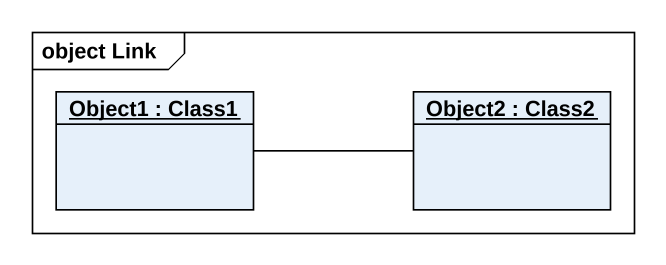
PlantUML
@startuml
mainframe object Link
hide circle
hide empty members
object "Object1 : Class1" as Object1
object "Object2 : Class2" as Object2
Object1 -right- Object2
@enduml
